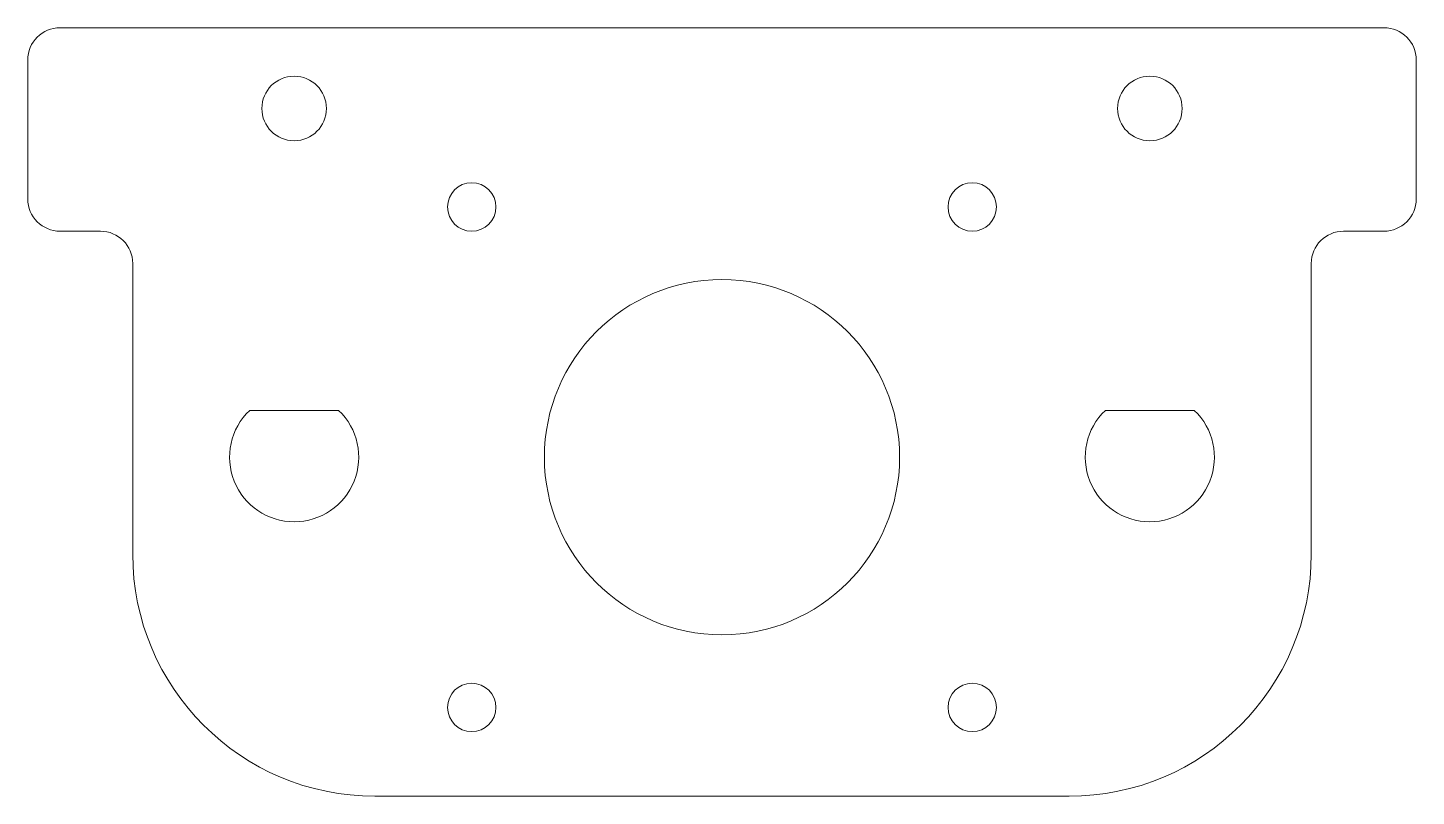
# Model space of a CAD drawing. Header units: millimetres. Extents: x 0 to 86, y -35 to 12.6.
import ezdxf

# ---------------------------------------------------------------- set-up
doc = ezdxf.new("R2010")
doc.units = ezdxf.units.MM

msp = doc.modelspace()

# ---------------------------------------------------------------- linework, layer by layer
at = {"color": 7, "linetype": 'Continuous', "lineweight": 15}
for p, q in [((84, 12.6), (2, 12.6)), ((0, 10.6), (0, 2)), ((86, 2), (86, 10.6)), ((2, 0), (4.5, 0)), ((81.5, 0), (84, 0)), ((6.5, -2), (6.5, -20)), ((79.5, -20), (79.5, -2)), ((19.255, -11.1), (13.745, -11.1)), ((72.255, -11.1), (66.745, -11.1)), ((21.5, -35), (64.5, -35))]:
    msp.add_line(p, q, dxfattribs=at)
for centre, radius in [((16.5, 7.6), 2), ((69.5, 7.6), 2), ((27.5, 1.5), 1.5), ((58.5, 1.5), 1.5), ((43, -14), 11), ((27.5, -29.5), 1.5), ((58.5, -29.5), 1.5)]:
    msp.add_circle(centre, radius, dxfattribs=at)
for centre, radius, start, end in [((2, 10.6), 2, 90, 180), ((84, 10.6), 2, 0, 90), ((2, 2), 2, 180, 270), ((84, 2), 2, 270, 0), ((4.5, -2), 2, 0, 90), ((81.5, -2), 2, 90, 180), ((16.5, -14), 4, 133.53115, 46.46885), ((69.5, -14), 4, 133.53115, 46.46885), ((21.5, -20), 15, 180, 270), ((64.5, -20), 15, 270, 0)]:
    msp.add_arc(centre, radius, start, end, dxfattribs=at)

doc.saveas('drawing.dxf')
